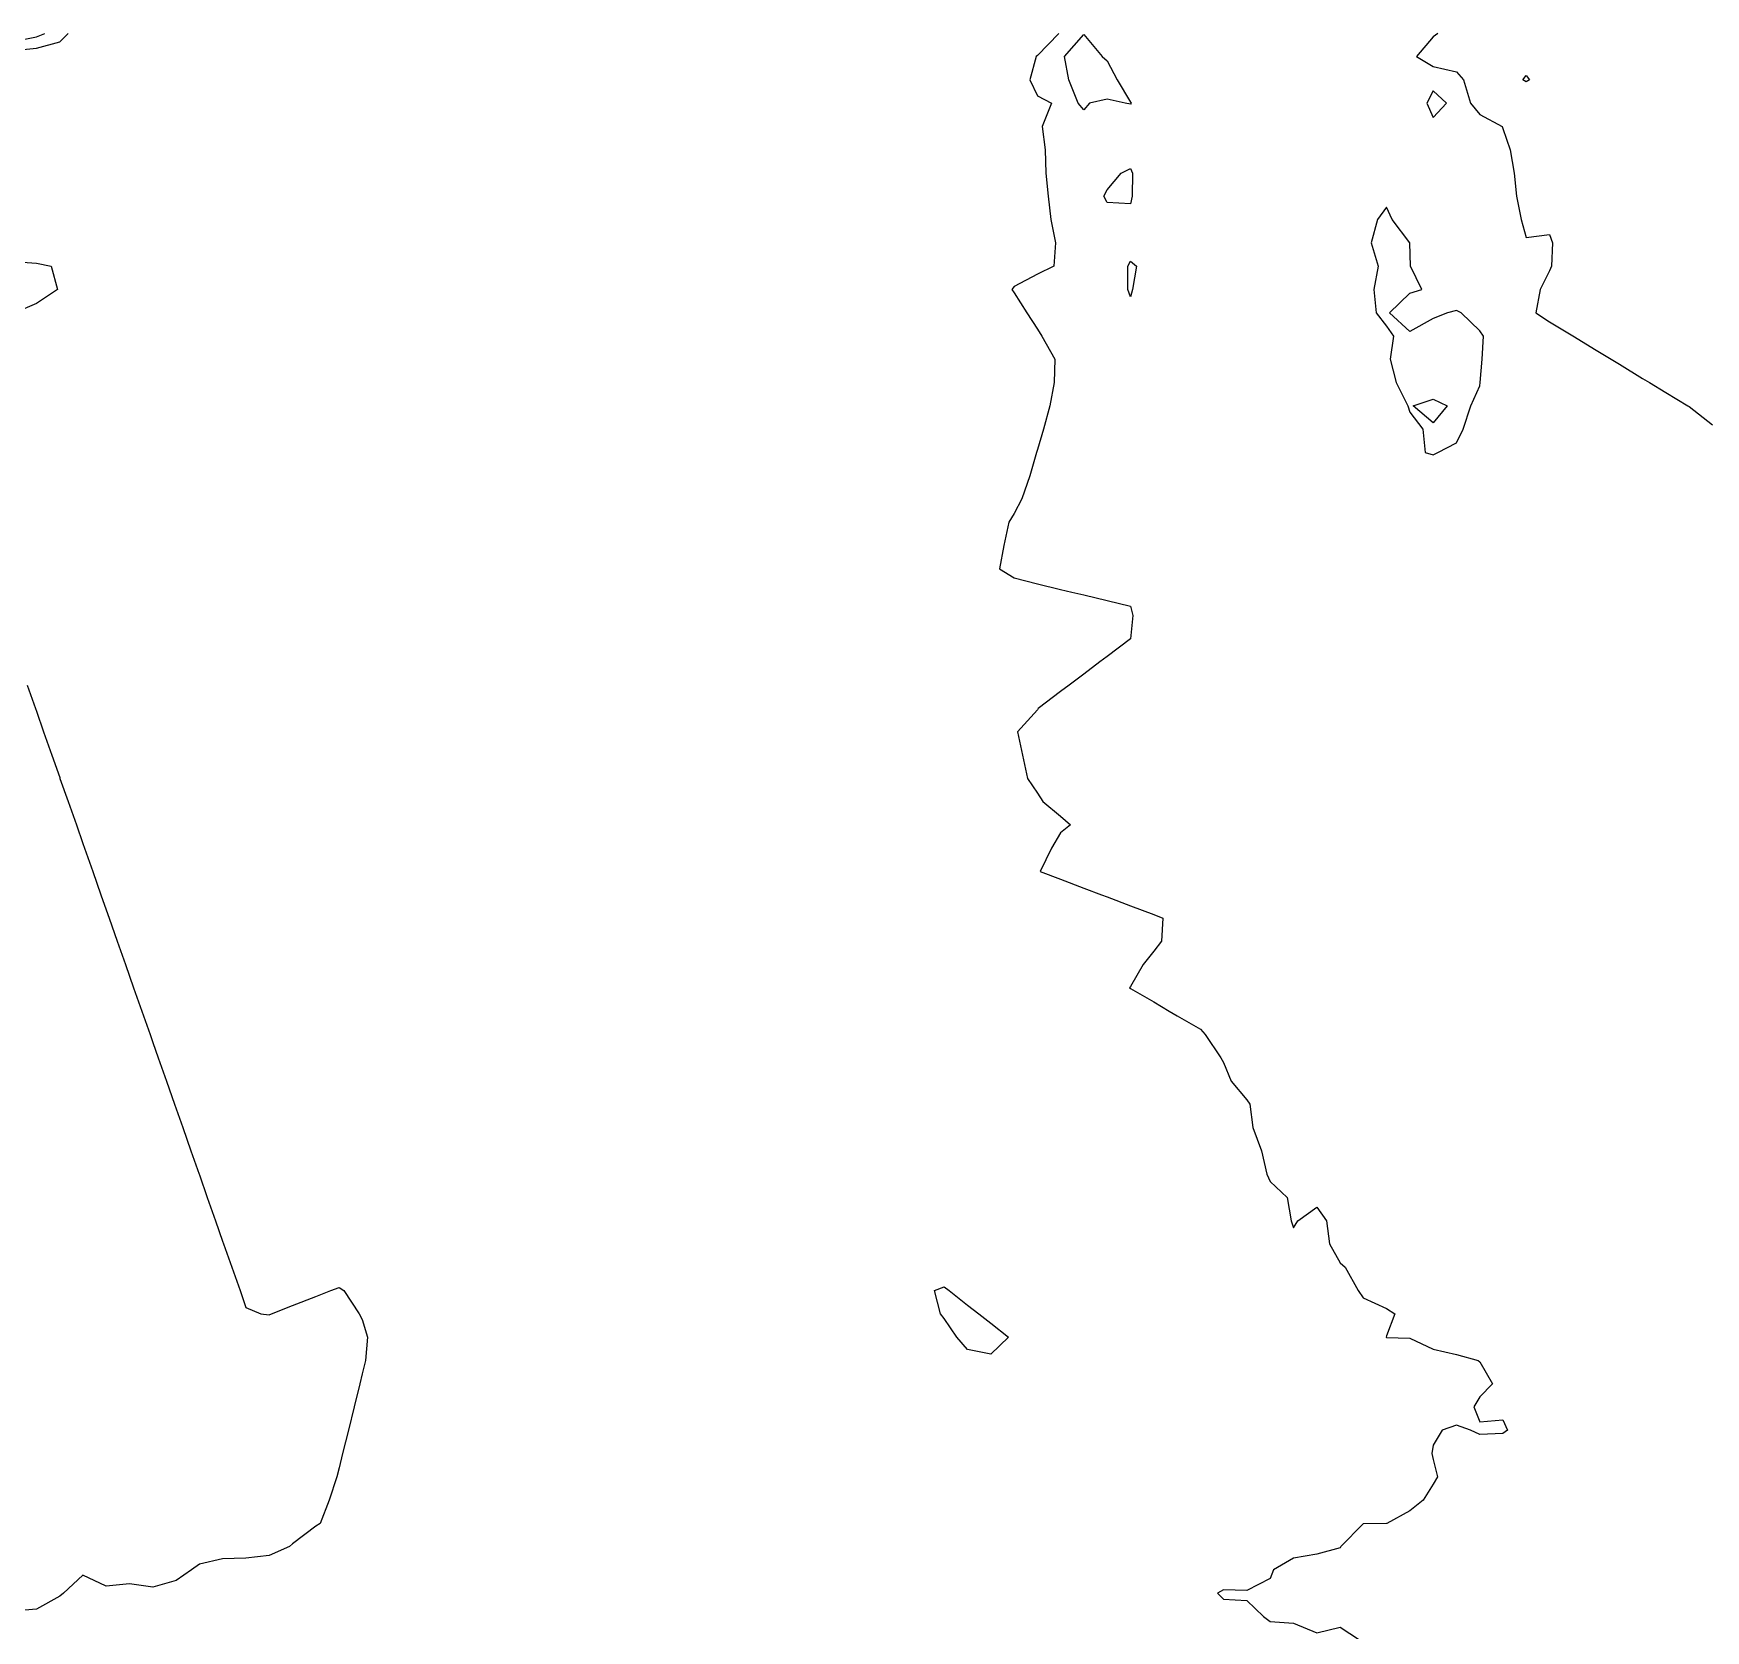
# Model space of a CAD drawing. Header units: metres. Extents: x 2681030 to 2681330, y 1246000 to 1246290.
# Drawn here: x 2681222.69 to 2681258.6, y 1246188.45 to 1246222.75 of the extents above; entities that cross this region are included whole.
import ezdxf

# ---------------------------------------------------------------- set-up
doc = ezdxf.new("R2010")
doc.units = ezdxf.units.M
doc.layers.add('BASIS_HOEHENLINIEN', color=8, linetype='Continuous')

msp = doc.modelspace()

# ---------------------------------------------------------------- linework, layer by layer
at = {"layer": 'BASIS_HOEHENLINIEN'}
for points in [[(2681222.25, 1246222.572, 428), (2681222.75, 1246222.673, 428), (2681222.931, 1246222.75, 428)], [(2681222.25, 1246222.38, 428.5), (2681222.75, 1246222.433, 428.5), (2681223.25, 1246222.569, 428.5), (2681223.43, 1246222.75, 428.5)], [(2681244.709, 1246222.75, 428.5), (2681244.25, 1246222.275, 428.5), (2681244.226, 1246222.25, 428.5), (2681244.087, 1246221.75, 428.5), (2681244.25, 1246221.406, 428.5), (2681244.554, 1246221.25, 428.5), (2681244.354, 1246220.75, 428.5), (2681244.42, 1246220.25, 428.5), (2681244.432, 1246219.75, 428.5), (2681244.485, 1246219.25, 428.5), (2681244.536, 1246218.75, 428.5), (2681244.637, 1246218.25, 428.5), (2681244.604, 1246217.75, 428.5), (2681244.25, 1246217.579, 428.5), (2681243.75, 1246217.317, 428.5), (2681243.701, 1246217.25, 428.5), (2681243.75, 1246217.174, 428.5), (2681244.024, 1246216.75, 428.5), (2681244.25, 1246216.4, 428.5), (2681244.347, 1246216.25, 428.5), (2681244.627, 1246215.75, 428.5), (2681244.607, 1246215.25, 428.5), (2681244.517, 1246214.75, 428.5), (2681244.379, 1246214.25, 428.5), (2681244.25, 1246213.811, 428.5), (2681244.232, 1246213.75, 428.5), (2681244.085, 1246213.25, 428.5), (2681243.919, 1246212.75, 428.5), (2681243.75, 1246212.436, 428.5), (2681243.639, 1246212.25, 428.5), (2681243.529, 1246211.75, 428.5), (2681243.439, 1246211.25, 428.5), (2681243.75, 1246211.06, 428.5), (2681244.25, 1246210.927, 428.5), (2681244.75, 1246210.808, 428.5), (2681244.992, 1246210.75, 428.5), (2681245.25, 1246210.688, 428.5), (2681245.75, 1246210.569, 428.5), (2681246.25, 1246210.449, 428.5), (2681246.297, 1246210.25, 428.5), (2681246.252, 1246209.75, 428.5), (2681246.25, 1246209.746, 428.5), (2681245.75, 1246209.368, 428.5), (2681245.593, 1246209.25, 428.5), (2681245.25, 1246208.991, 428.5), (2681244.93, 1246208.75, 428.5), (2681244.75, 1246208.614, 428.5), (2681244.267, 1246208.25, 428.5), (2681244.25, 1246208.22, 428.5), (2681243.824, 1246207.75, 428.5), (2681243.931, 1246207.25, 428.5), (2681244.037, 1246206.75, 428.5), (2681244.25, 1246206.432, 428.5), (2681244.37, 1246206.25, 428.5), (2681244.75, 1246205.937, 428.5), (2681244.961, 1246205.75, 428.5), (2681244.75, 1246205.577, 428.5), (2681244.551, 1246205.25, 428.5), (2681244.31, 1246204.75, 428.5), (2681244.75, 1246204.583, 428.5), (2681245.25, 1246204.393, 428.5), (2681245.626, 1246204.25, 428.5), (2681245.75, 1246204.203, 428.5), (2681246.25, 1246204.013, 428.5), (2681246.75, 1246203.823, 428.5), (2681246.944, 1246203.75, 428.5), (2681246.916, 1246203.25, 428.5), (2681246.75, 1246203.039, 428.5), (2681246.523, 1246202.75, 428.5), (2681246.25, 1246202.283, 428.5), (2681246.232, 1246202.25, 428.5), (2681246.25, 1246202.24, 428.5), (2681246.75, 1246201.951, 428.5), (2681247.081, 1246201.75, 428.5), (2681247.25, 1246201.652, 428.5), (2681247.75, 1246201.361, 428.5), (2681247.854, 1246201.25, 428.5), (2681248.187, 1246200.75, 428.5), (2681248.25, 1246200.649, 428.5), (2681248.412, 1246200.25, 428.5), (2681248.75, 1246199.845, 428.5), (2681248.81, 1246199.75, 428.5), (2681248.88, 1246199.25, 428.5), (2681249.067, 1246198.75, 428.5), (2681249.18, 1246198.25, 428.5), (2681249.25, 1246198.09, 428.5), (2681249.618, 1246197.75, 428.5), (2681249.704, 1246197.25, 428.5), (2681249.75, 1246197.095, 428.5), (2681249.847, 1246197.25, 428.5), (2681250.25, 1246197.544, 428.5), (2681250.457, 1246197.25, 428.5), (2681250.526, 1246196.75, 428.5), (2681250.75, 1246196.342, 428.5), (2681250.86, 1246196.25, 428.5), (2681251.14, 1246195.75, 428.5), (2681251.25, 1246195.595, 428.5), (2681251.75, 1246195.367, 428.5), (2681251.925, 1246195.25, 428.5), (2681251.75, 1246194.776, 428.5), (2681251.739, 1246194.75, 428.5), (2681251.75, 1246194.74, 428.5), (2681252.25, 1246194.725, 428.5), (2681252.75, 1246194.488, 428.5), (2681253.25, 1246194.375, 428.5), (2681253.718, 1246194.25, 428.5), (2681253.75, 1246194.222, 428.5), (2681254.023, 1246193.75, 428.5), (2681253.75, 1246193.471, 428.5), (2681253.624, 1246193.25, 428.5), (2681253.75, 1246192.93, 428.5), (2681254.25, 1246192.972, 428.5), (2681254.35, 1246192.75, 428.5), (2681254.25, 1246192.677, 428.5), (2681253.75, 1246192.656, 428.5), (2681253.551, 1246192.75, 428.5), (2681253.25, 1246192.861, 428.5), (2681252.945, 1246192.75, 428.5), (2681252.75, 1246192.429, 428.5), (2681252.725, 1246192.25, 428.5), (2681252.75, 1246192.122, 428.5), (2681252.841, 1246191.75, 428.5), (2681252.75, 1246191.591, 428.5), (2681252.536, 1246191.25, 428.5), (2681252.25, 1246191.022, 428.5), (2681251.755, 1246190.75, 428.5), (2681251.75, 1246190.748, 428.5), (2681251.25, 1246190.738, 428.5), (2681250.766, 1246190.25, 428.5), (2681250.75, 1246190.228, 428.5), (2681250.25, 1246190.088, 428.5), (2681249.75, 1246190.005, 428.5), (2681249.323, 1246189.75, 428.5), (2681249.25, 1246189.568, 428.5), (2681248.75, 1246189.305, 428.5), (2681248.25, 1246189.32, 428.5), (2681248.121, 1246189.25, 428.5), (2681248.25, 1246189.122, 428.5), (2681248.75, 1246189.095, 428.5), (2681249.106, 1246188.75, 428.5), (2681249.25, 1246188.64, 428.5), (2681249.75, 1246188.608, 428.5), (2681250.25, 1246188.399, 428.5), (2681250.75, 1246188.521, 428.5), (2681251.169, 1246188.25, 428.5)], [(2681246.262, 1246221.25, 428.5), (2681246.25, 1246221.232, 428.5), (2681246.139, 1246221.25, 428.5), (2681245.75, 1246221.337, 428.5), (2681245.366, 1246221.25, 428.5), (2681245.25, 1246221.111, 428.5), (2681245.129, 1246221.25, 428.5), (2681244.927, 1246221.75, 428.5), (2681244.833, 1246222.25, 428.5), (2681245.25, 1246222.724, 428.5), (2681245.642, 1246222.25, 428.5), (2681245.75, 1246222.158, 428.5), (2681245.965, 1246221.75, 428.5), (2681246.25, 1246221.272, 428.5), (2681246.262, 1246221.25, 428.5)], [(2681252.853, 1246222.75, 428), (2681252.75, 1246222.674, 428), (2681252.395, 1246222.25, 428), (2681252.75, 1246222.041, 428), (2681253.25, 1246221.923, 428), (2681253.401, 1246221.75, 428), (2681253.556, 1246221.25, 428), (2681253.75, 1246221.004, 428), (2681254.23, 1246220.75, 428), (2681254.25, 1246220.709, 428), (2681254.408, 1246220.25, 428), (2681254.491, 1246219.75, 428), (2681254.541, 1246219.25, 428), (2681254.641, 1246218.75, 428), (2681254.75, 1246218.368, 428), (2681255.25, 1246218.428, 428), (2681255.314, 1246218.25, 428), (2681255.293, 1246217.75, 428), (2681255.25, 1246217.652, 428), (2681255.049, 1246217.25, 428), (2681254.957, 1246216.75, 428), (2681255.25, 1246216.555, 428), (2681255.75, 1246216.251, 428), (2681255.752, 1246216.25, 428), (2681256.25, 1246215.947, 428), (2681256.574, 1246215.75, 428), (2681256.75, 1246215.643, 428), (2681257.25, 1246215.339, 428), (2681257.395, 1246215.25, 428), (2681257.75, 1246215.034, 428), (2681258.218, 1246214.75, 428), (2681258.25, 1246214.734, 428), (2681258.75, 1246214.345, 428)], [(2681254.82, 1246221.75, 428), (2681254.75, 1246221.707, 428), (2681254.679, 1246221.75, 428), (2681254.75, 1246221.842, 428), (2681254.82, 1246221.75, 428)], [(2681252.75, 1246220.946, 428), (2681253.038, 1246221.25, 428), (2681252.75, 1246221.519, 428), (2681252.612, 1246221.25, 428), (2681252.75, 1246220.946, 428)], [(2681246.289, 1246219.25, 428.5), (2681246.25, 1246219.091, 428.5), (2681245.75, 1246219.114, 428.5), (2681245.675, 1246219.25, 428.5), (2681245.75, 1246219.388, 428.5), (2681246.049, 1246219.75, 428.5), (2681246.25, 1246219.846, 428.5), (2681246.295, 1246219.75, 428.5), (2681246.289, 1246219.25, 428.5)], [(2681252.75, 1246213.701, 428), (2681252.854, 1246213.75, 428), (2681253.25, 1246213.953, 428), (2681253.395, 1246214.25, 428), (2681253.558, 1246214.75, 428), (2681253.75, 1246215.182, 428), (2681253.759, 1246215.25, 428), (2681253.805, 1246215.75, 428), (2681253.831, 1246216.25, 428), (2681253.75, 1246216.358, 428), (2681253.355, 1246216.75, 428), (2681253.25, 1246216.796, 428), (2681253.062, 1246216.75, 428), (2681252.75, 1246216.626, 428), (2681252.25, 1246216.346, 428), (2681251.812, 1246216.75, 428), (2681252.25, 1246217.167, 428), (2681252.505, 1246217.25, 428), (2681252.263, 1246217.75, 428), (2681252.252, 1246218.25, 428), (2681252.25, 1246218.254, 428), (2681251.87, 1246218.75, 428), (2681251.75, 1246219.019, 428), (2681251.555, 1246218.75, 428), (2681251.421, 1246218.25, 428), (2681251.568, 1246217.75, 428), (2681251.477, 1246217.25, 428), (2681251.526, 1246216.75, 428), (2681251.75, 1246216.459, 428), (2681251.899, 1246216.25, 428), (2681251.831, 1246215.75, 428), (2681251.953, 1246215.25, 428), (2681252.21, 1246214.75, 428), (2681252.25, 1246214.616, 428), (2681252.532, 1246214.25, 428), (2681252.577, 1246213.75, 428), (2681252.75, 1246213.701, 428)], [(2681222.25, 1246217.848, 429), (2681222.75, 1246217.814, 429), (2681223.069, 1246217.75, 429), (2681223.201, 1246217.25, 429), (2681222.75, 1246216.948, 429), (2681222.286, 1246216.75, 429)], [(2681246.29, 1246217.25, 428.5), (2681246.25, 1246217.093, 428.5), (2681246.193, 1246217.25, 428.5), (2681246.196, 1246217.75, 428.5), (2681246.25, 1246217.857, 428.5), (2681246.38, 1246217.75, 428.5), (2681246.29, 1246217.25, 428.5)], [(2681253.051, 1246214.75, 428), (2681252.75, 1246214.382, 428), (2681252.322, 1246214.75, 428), (2681252.75, 1246214.897, 428), (2681253.051, 1246214.75, 428)], [(2681222.554, 1246208.75, 429), (2681222.73, 1246208.25, 429), (2681222.75, 1246208.192, 429), (2681222.905, 1246207.75, 429), (2681223.081, 1246207.25, 429), (2681223.25, 1246206.768, 429), (2681223.256, 1246206.75, 429), (2681223.432, 1246206.25, 429), (2681223.608, 1246205.75, 429), (2681223.75, 1246205.348, 429), (2681223.784, 1246205.25, 429), (2681223.96, 1246204.75, 429), (2681224.136, 1246204.25, 429), (2681224.25, 1246203.924, 429), (2681224.311, 1246203.75, 429), (2681224.487, 1246203.25, 429), (2681224.662, 1246202.75, 429), (2681224.75, 1246202.5, 429), (2681224.838, 1246202.25, 429), (2681225.014, 1246201.75, 429), (2681225.19, 1246201.25, 429), (2681225.25, 1246201.08, 429), (2681225.366, 1246200.75, 429), (2681225.542, 1246200.25, 429), (2681225.717, 1246199.75, 429), (2681225.75, 1246199.656, 429), (2681225.893, 1246199.25, 429), (2681226.068, 1246198.75, 429), (2681226.244, 1246198.25, 429), (2681226.25, 1246198.232, 429), (2681226.42, 1246197.75, 429), (2681226.596, 1246197.25, 429), (2681226.75, 1246196.812, 429), (2681226.772, 1246196.75, 429), (2681226.947, 1246196.25, 429), (2681227.123, 1246195.75, 429), (2681227.25, 1246195.388, 429), (2681227.573, 1246195.25, 429), (2681227.75, 1246195.23, 429), (2681227.802, 1246195.25, 429), (2681228.25, 1246195.426, 429), (2681228.75, 1246195.622, 429), (2681229.075, 1246195.75, 429), (2681229.25, 1246195.819, 429), (2681229.352, 1246195.75, 429), (2681229.679, 1246195.25, 429), (2681229.75, 1246195.13, 429), (2681229.862, 1246194.75, 429), (2681229.822, 1246194.25, 429), (2681229.75, 1246193.958, 429), (2681229.699, 1246193.75, 429), (2681229.574, 1246193.25, 429), (2681229.451, 1246192.75, 429), (2681229.327, 1246192.25, 429), (2681229.25, 1246191.94, 429), (2681229.203, 1246191.75, 429), (2681229.038, 1246191.25, 429), (2681228.844, 1246190.75, 429), (2681228.75, 1246190.692, 429), (2681228.25, 1246190.31, 429), (2681228.186, 1246190.25, 429), (2681227.75, 1246190.06, 429), (2681227.25, 1246190.001, 429), (2681226.75, 1246189.985, 429), (2681226.25, 1246189.877, 429), (2681226.079, 1246189.75, 429), (2681225.75, 1246189.52, 429), (2681225.25, 1246189.38, 429), (2681224.75, 1246189.449, 429), (2681224.25, 1246189.402, 429), (2681223.75, 1246189.641, 429), (2681223.335, 1246189.25, 429), (2681223.25, 1246189.187, 429), (2681222.75, 1246188.91, 429), (2681222.25, 1246188.866, 429)], [(2681243.628, 1246194.75, 429), (2681243.25, 1246194.387, 429), (2681242.75, 1246194.487, 429), (2681242.522, 1246194.75, 429), (2681242.25, 1246195.148, 429), (2681242.167, 1246195.25, 429), (2681242.04, 1246195.75, 429), (2681242.25, 1246195.831, 429), (2681242.353, 1246195.75, 429), (2681242.75, 1246195.439, 429), (2681242.991, 1246195.25, 429), (2681243.25, 1246195.047, 429), (2681243.628, 1246194.75, 429)]]:
    msp.add_polyline3d(points, dxfattribs=at)

doc.saveas('drawing.dxf')
